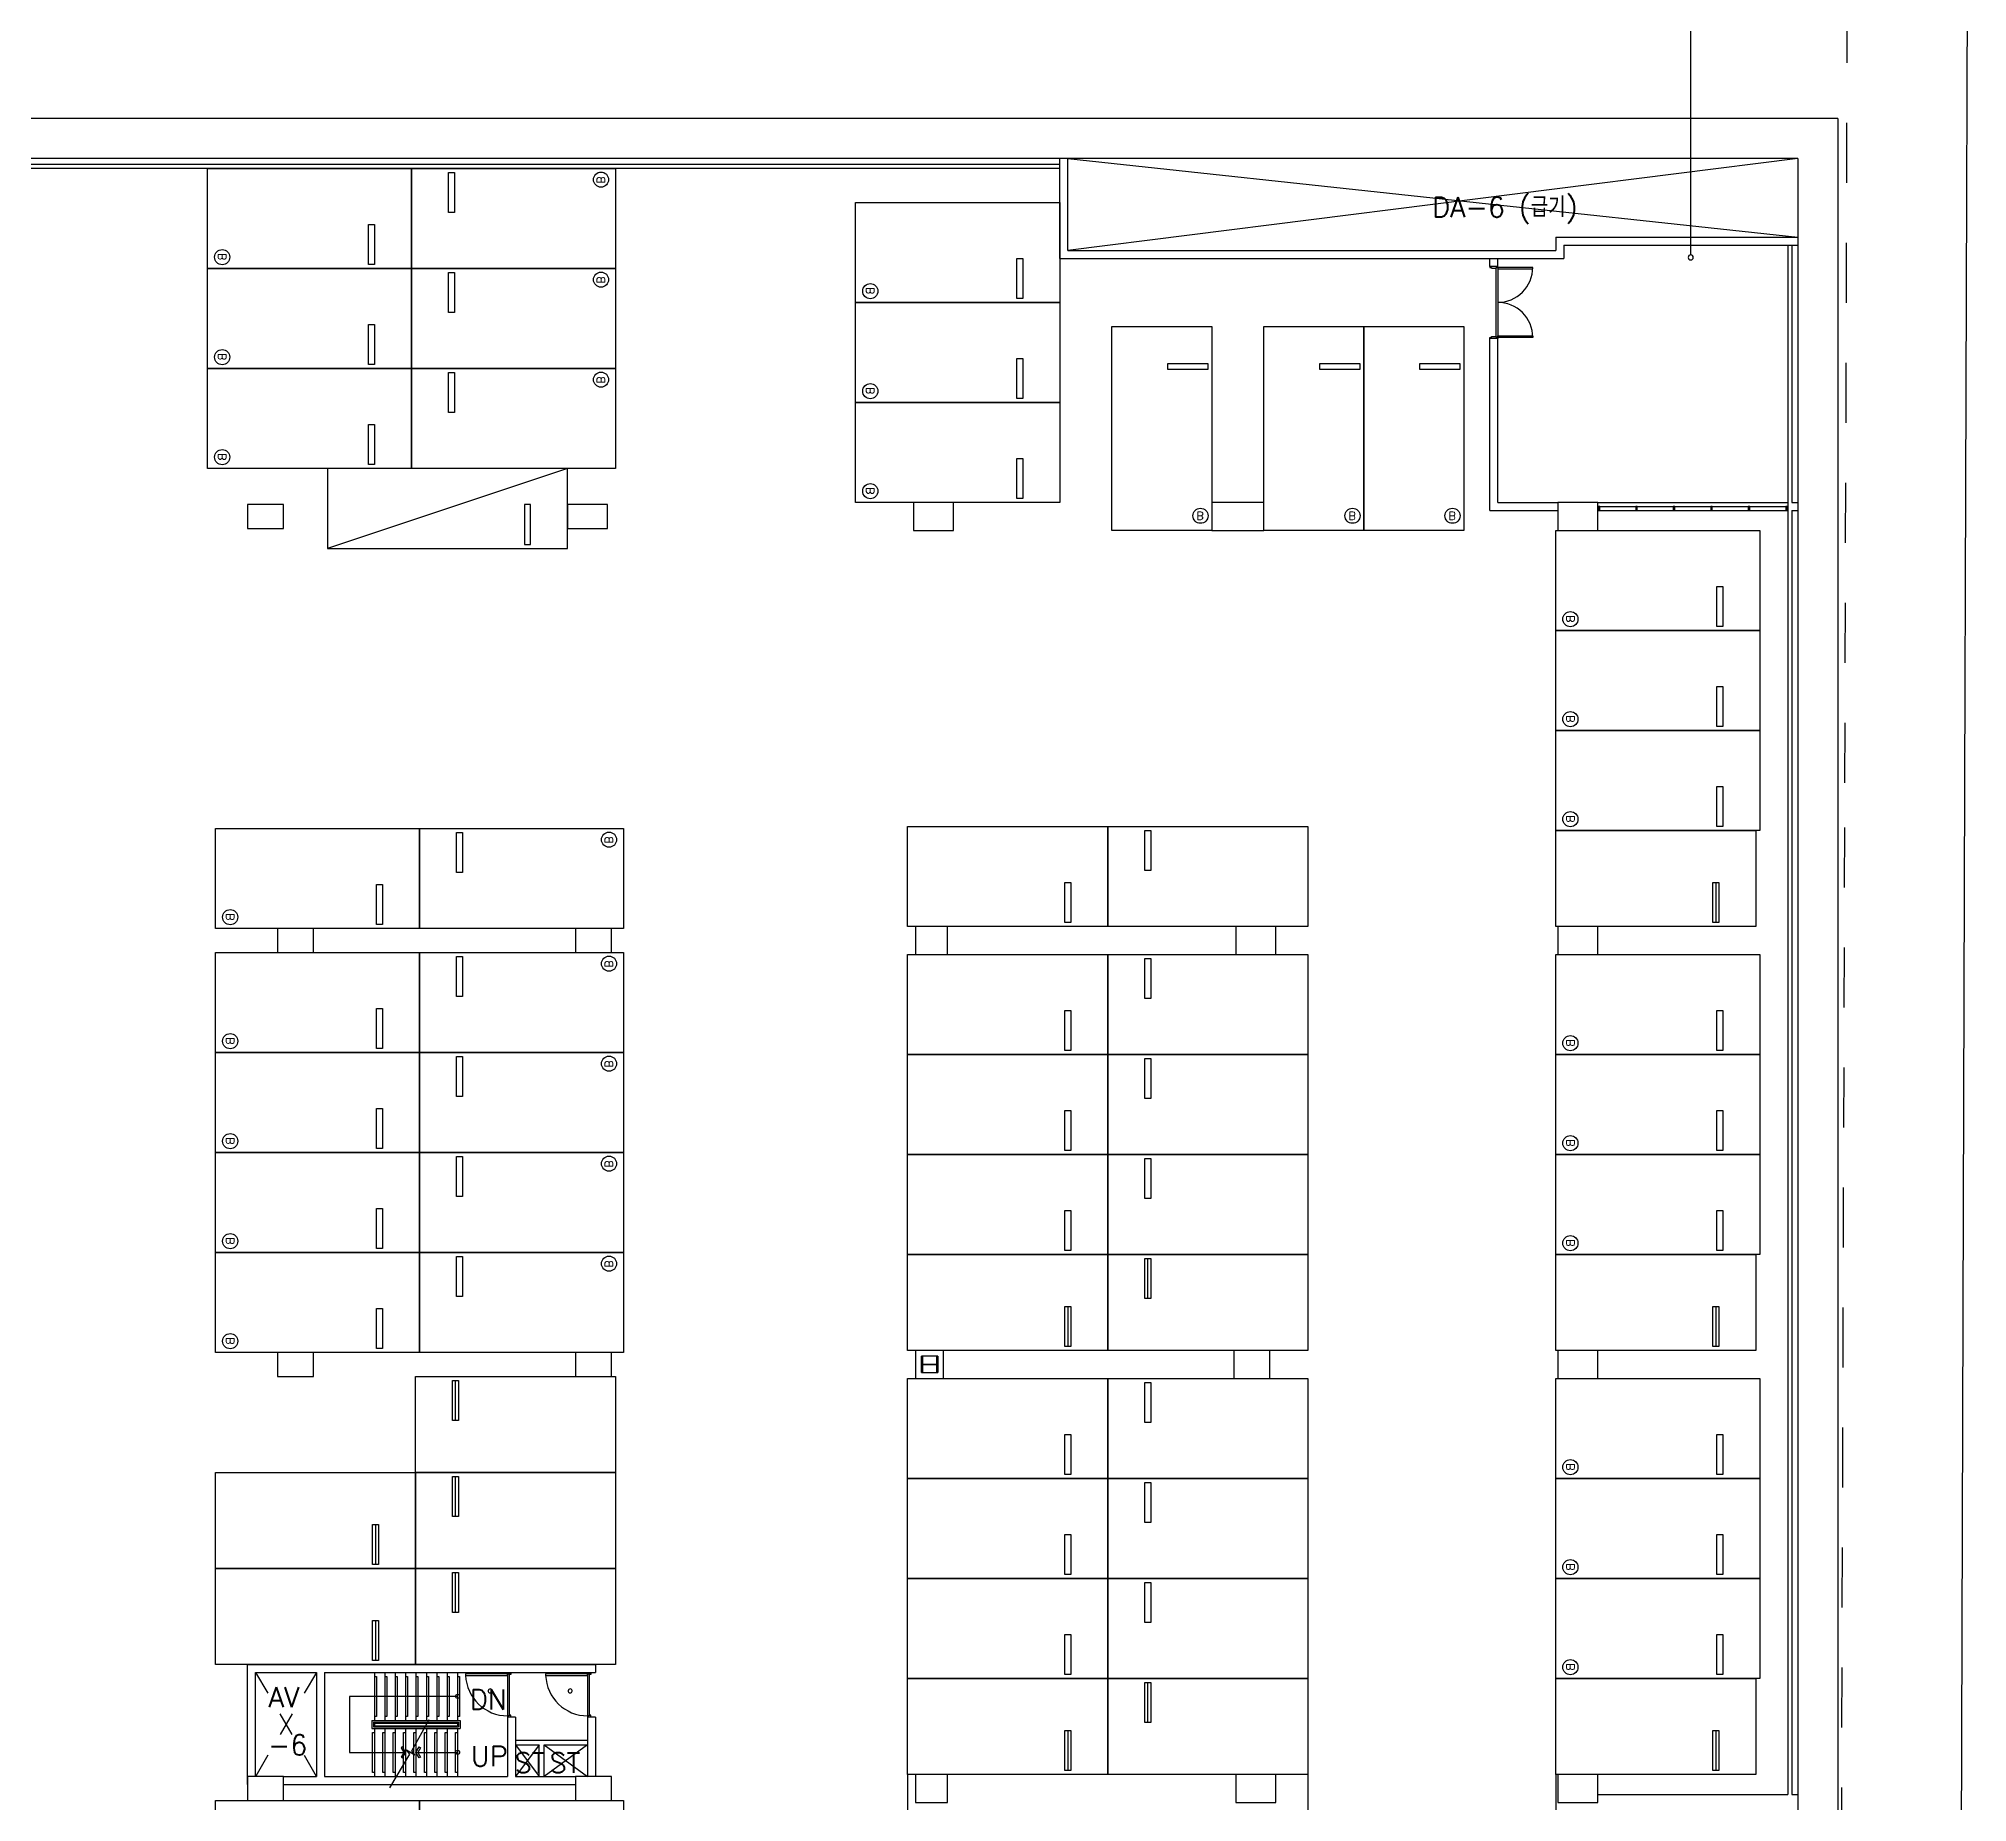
# Model space of a CAD drawing. Header units: millimetres. Extents: x -7614 to 421357, y 87385 to 341757.
# Drawn here: x 366896 to 415110, y 212777 to 256871 of the extents above; entities that cross this region are included whole.
import ezdxf
from ezdxf.enums import TextEntityAlignment as Align

# ---------------------------------------------------------------- set-up
doc = ezdxf.new("R2010")
doc.units = ezdxf.units.MM
doc.header["$LTSCALE"] = 600
doc.header["$MEASUREMENT"] = 0
doc.linetypes.add('HIDDEN', pattern=[2, 1, -1])
doc.layers.add('e-plan', color=9, linetype='CONTINUOUS')
doc.layers.add('e-room-box', color=7, linetype='CONTINUOUS')
doc.styles.add('kiahn', font='romans.shx', dxfattribs={"bigfont": 'cadhs.shx'})

msp = doc.modelspace()

# ---------------------------------------------------------------- linework, layer by layer
at = {"layer": 'e-plan', "linetype": 'HIDDEN', "ltscale": 2.5}
for p, q in [((412048, 238264), (412110, 258277)), ((411749, 142649), (412048, 238264))]:
    msp.add_line(p, q, dxfattribs=at)
at = {"layer": 'e-plan'}
for p, q in [((415048, 238255), (415110, 258277)), ((411870, 254877), (345920, 254877)), ((411870, 254877), (411870, 180477)), ((392420, 253727), (344620, 253727)), ((392420, 253627), (344620, 253627)), ((410870, 253877), (344920, 253877)), ((371120, 251127), (371120, 253627)), ((371120, 253627), (376220, 253627)), ((376220, 253627), (376220, 251127)), ((376220, 251127), (376220, 253627)), ((376220, 253627), (381320, 253627)), ((381320, 253627), (381320, 251127)), ((392420, 251377), (392420, 253877)), ((392620, 251577), (392620, 253877)), ((392620, 253877), (410870, 251907)), ((410870, 253877), (392620, 251577)), ((410870, 253877), (410870, 181477)), ((377145, 253527), (377295, 253527)), ((377145, 252527), (377145, 253527)), ((377295, 253527), (377295, 252527)), ((387320, 250277), (387320, 252777)), ((387320, 252777), (392420, 252777)), ((392420, 252777), (392420, 250277)), ((375145, 251227), (375145, 252227)), ((375145, 252227), (375295, 252227)), ((375295, 252227), (375295, 251227)), ((377295, 252527), (377145, 252527)), ((404820, 251907), (410870, 251907)), ((404820, 251907), (404820, 251577)), ((405020, 251707), (410870, 251707)), ((405020, 251707), (405020, 251377)), ((410620, 251707), (410620, 212977)), ((410720, 251707), (410720, 245277)), ((375295, 251227), (375145, 251227)), ((391345, 250377), (391345, 251377)), ((391345, 251377), (391495, 251377)), ((391495, 251377), (391495, 250377)), ((392420, 251377), (405020, 251377)), ((392620, 251577), (404820, 251577)), ((403170, 251177), (403170, 251377)), ((403370, 251177), (403370, 251377)), ((371120, 248627), (371120, 251127)), ((371120, 251127), (376220, 251127)), ((376220, 251127), (371120, 251127)), ((376220, 251127), (376220, 248627)), ((381320, 251127), (376220, 251127)), ((376220, 248627), (376220, 251127)), ((376220, 251127), (381320, 251127)), ((377145, 251027), (377295, 251027)), ((377145, 250027), (377145, 251027)), ((377295, 251027), (377295, 250027)), ((381320, 251127), (381320, 248627)), ((403370, 251177), (403170, 251177)), ((403170, 251177), (403170, 251152)), ((403370, 251177), (403170, 251177)), ((403170, 251152), (403210, 251152)), ((403210, 251152), (403210, 251132)), ((403210, 251132), (403330, 251132)), ((403330, 251132), (403330, 251152)), ((403330, 251152), (403370, 251152)), ((403330, 249422), (403330, 251132)), ((403370, 251152), (403370, 251177)), ((403370, 251152), (403370, 249402)), ((404245, 251152), (403370, 251152)), ((403370, 251152), (403370, 251112)), ((403370, 251112), (404245, 251112)), ((404245, 251112), (404245, 251152)), ((387320, 247777), (387320, 250277)), ((387320, 250277), (392420, 250277)), ((392420, 250277), (387320, 250277)), ((391495, 250377), (391345, 250377)), ((392420, 250277), (392420, 247777)), ((377295, 250027), (377145, 250027)), ((375145, 248727), (375145, 249727)), ((375145, 249727), (375295, 249727)), ((375295, 249727), (375295, 248727)), ((393720, 249677), (396220, 249677)), ((393720, 244577), (393720, 249677)), ((396220, 249677), (396220, 244577)), ((397520, 249677), (400020, 249677)), ((397520, 244577), (397520, 249677)), ((400020, 249677), (402520, 249677)), ((400020, 244577), (400020, 249677)), ((400020, 249677), (400020, 244577)), ((402520, 249677), (402520, 244577)), ((403170, 249377), (403170, 249402)), ((403170, 249402), (403210, 249402)), ((403170, 245077), (403170, 249377)), ((403370, 249377), (403170, 249377)), ((403370, 249377), (403170, 249377)), ((403210, 249402), (403210, 249422)), ((403210, 249422), (403330, 249422)), ((403330, 249422), (403330, 249402)), ((403330, 249402), (403370, 249402)), ((403370, 249402), (403370, 249442)), ((403370, 249442), (404245, 249442)), ((404245, 249402), (403370, 249402)), ((403370, 249402), (403370, 249377)), ((403370, 245277), (403370, 249377)), ((404245, 249442), (404245, 249402)), ((391345, 247877), (391345, 248877)), ((391345, 248877), (391495, 248877)), ((391495, 248877), (391495, 247877)), ((371120, 246127), (371120, 248627)), ((371120, 248627), (376220, 248627)), ((376220, 248627), (371120, 248627)), ((375295, 248727), (375145, 248727)), ((376220, 248627), (376220, 246127)), ((381320, 248627), (376220, 248627)), ((376220, 246127), (376220, 248627)), ((376220, 248627), (381320, 248627)), ((377145, 248527), (377295, 248527)), ((377145, 247527), (377145, 248527)), ((377295, 248527), (377295, 247527)), ((381320, 248627), (381320, 246127)), ((395120, 248602), (395120, 248752)), ((395120, 248752), (396120, 248752)), ((396120, 248602), (395120, 248602)), ((396120, 248752), (396120, 248602)), ((398920, 248602), (398920, 248752)), ((398920, 248752), (399920, 248752)), ((399920, 248602), (398920, 248602)), ((399920, 248752), (399920, 248602)), ((401420, 248602), (401420, 248752)), ((401420, 248752), (402420, 248752)), ((402420, 248602), (401420, 248602)), ((402420, 248752), (402420, 248602)), ((391495, 247877), (391345, 247877)), ((377295, 247527), (377145, 247527)), ((387320, 245277), (387320, 247777)), ((387320, 247777), (392420, 247777)), ((392420, 247777), (387320, 247777)), ((392420, 247777), (392420, 245277)), ((375145, 246227), (375145, 247227)), ((375145, 247227), (375295, 247227)), ((375295, 247227), (375295, 246227)), ((391345, 245377), (391345, 246377)), ((391345, 246377), (391495, 246377)), ((391495, 246377), (391495, 245377)), ((376220, 246127), (371120, 246127)), ((380120, 246127), (374120, 244127)), ((380120, 246127), (374120, 246127)), ((374120, 246127), (374120, 244127)), ((375295, 246227), (375145, 246227)), ((381320, 246127), (376220, 246127)), ((380120, 244127), (380120, 246127)), ((379195, 245227), (379045, 245227)), ((379045, 245227), (379045, 244227)), ((379195, 244227), (379195, 245227)), ((392420, 245277), (387320, 245277)), ((389770, 245277), (388770, 245277)), ((388770, 245277), (388770, 244577)), ((389770, 244577), (389770, 245277)), ((391495, 245377), (391345, 245377)), ((397520, 245277), (396220, 245277)), ((396220, 245277), (396220, 244577)), ((397520, 244577), (397520, 245277)), ((403170, 245077), (404870, 245077)), ((403370, 245277), (404870, 245277)), ((405870, 245277), (404870, 245277)), ((404870, 245277), (404870, 244577)), ((405870, 245277), (410620, 245277)), ((405870, 244577), (405870, 245277)), ((405920, 245177), (405880, 245177)), ((405880, 245177), (405880, 245077)), ((405880, 245077), (405920, 245077)), ((405900, 245177), (410590, 245177)), ((405900, 245077), (410590, 245077)), ((405920, 245077), (405920, 245177)), ((406858, 245177), (406818, 245177)), ((406818, 245177), (406818, 245077)), ((406818, 245077), (406858, 245077)), ((406858, 245077), (406858, 245177)), ((407796, 245177), (407756, 245177)), ((407756, 245177), (407756, 245077)), ((407756, 245077), (407796, 245077)), ((407796, 245077), (407796, 245177)), ((408734, 245177), (408694, 245177)), ((408694, 245177), (408694, 245077)), ((408694, 245077), (408734, 245077)), ((408734, 245077), (408734, 245177)), ((409672, 245177), (409632, 245177)), ((409632, 245177), (409632, 245077)), ((409632, 245077), (409672, 245077)), ((409672, 245077), (409672, 245177)), ((410610, 245177), (410570, 245177)), ((410570, 245177), (410570, 245077)), ((410570, 245077), (410610, 245077)), ((410610, 245077), (410610, 245177)), ((410720, 245277), (410870, 245277)), ((410720, 245077), (410720, 212977)), ((410720, 245077), (410870, 245077)), ((388770, 244577), (389770, 244577)), ((396220, 244577), (393720, 244577)), ((396220, 244577), (397520, 244577)), ((400020, 244577), (397520, 244577)), ((402520, 244577), (400020, 244577)), ((404820, 242077), (404820, 244577)), ((404820, 244577), (409920, 244577)), ((404870, 244577), (405870, 244577)), ((409920, 244577), (409920, 242077)), ((374120, 244127), (380120, 244127)), ((379045, 244227), (379195, 244227)), ((408845, 242177), (408845, 243177)), ((408845, 243177), (408995, 243177)), ((408995, 243177), (408995, 242177)), ((409920, 242077), (404820, 242077)), ((404820, 239577), (404820, 242077)), ((404820, 242077), (409920, 242077)), ((408995, 242177), (408845, 242177)), ((409920, 242077), (409920, 239577)), ((408845, 239677), (408845, 240677)), ((408845, 240677), (408995, 240677)), ((408995, 240677), (408995, 239677)), ((408995, 239677), (408845, 239677)), ((404820, 237077), (404820, 239577)), ((404820, 239577), (409920, 239577)), ((409920, 239577), (404820, 239577)), ((409920, 239577), (409920, 237077)), ((414749, 142639), (415048, 238255)), ((408845, 237177), (408845, 238177)), ((408845, 238177), (408995, 238177)), ((408995, 238177), (408995, 237177)), ((371320, 234627), (371320, 237127)), ((371320, 237127), (376420, 237127)), ((376420, 234627), (376420, 237127)), ((376420, 237127), (381520, 237127)), ((376420, 237127), (376420, 234627)), ((377345, 237027), (377495, 237027)), ((377345, 236027), (377345, 237027)), ((377495, 237027), (377495, 236027)), ((381520, 237127), (381520, 234627)), ((388620, 234677), (388620, 237177)), ((388620, 237177), (393620, 237177)), ((393620, 237177), (393620, 234677)), ((393620, 234677), (393620, 237177)), ((393620, 237177), (398620, 237177)), ((394545, 237077), (394695, 237077)), ((394545, 236077), (394545, 237077)), ((394695, 237077), (394695, 236077)), ((398620, 237177), (398620, 234677)), ((409920, 237077), (404820, 237077)), ((404820, 234677), (404820, 237077)), ((404820, 237077), (409820, 237077)), ((408995, 237177), (408845, 237177)), ((409820, 237077), (409820, 234677)), ((377495, 236027), (377345, 236027)), ((392545, 234777), (392545, 235777)), ((392545, 235777), (392695, 235777)), ((392695, 235777), (392695, 234777)), ((394695, 236077), (394545, 236077)), ((408745, 234777), (408745, 235777)), ((408745, 235777), (408895, 235777)), ((408820, 235777), (408820, 234777)), ((408895, 235777), (408895, 234777)), ((375345, 234727), (375345, 235727)), ((375345, 235727), (375495, 235727)), ((375495, 235727), (375495, 234727)), ((376420, 234627), (371320, 234627)), ((375495, 234727), (375345, 234727)), ((381520, 234627), (376420, 234627)), ((393620, 234677), (388620, 234677)), ((389620, 234677), (388820, 234677)), ((388820, 234677), (388820, 233977)), ((389620, 233977), (389620, 234677)), ((392695, 234777), (392545, 234777)), ((398620, 234677), (393620, 234677)), ((397820, 234677), (396820, 234677)), ((396820, 234677), (396820, 233977)), ((397820, 233977), (397820, 234677)), ((409820, 234677), (404820, 234677)), ((405870, 234677), (404870, 234677)), ((404870, 234677), (404870, 233977)), ((405870, 233977), (405870, 234677)), ((408895, 234777), (408745, 234777)), ((371320, 231527), (371320, 234027)), ((371320, 234027), (376420, 234027)), ((376420, 231527), (376420, 234027)), ((376420, 234027), (381520, 234027)), ((376420, 234027), (376420, 231527)), ((377345, 233927), (377495, 233927)), ((377345, 232927), (377345, 233927)), ((377495, 233927), (377495, 232927)), ((381520, 234027), (381520, 231527)), ((388620, 231477), (388620, 233977)), ((388620, 233977), (393620, 233977)), ((388820, 233977), (389620, 233977)), ((393620, 233977), (393620, 231477)), ((393620, 231477), (393620, 233977)), ((393620, 233977), (398620, 233977)), ((394545, 233877), (394695, 233877)), ((394545, 232877), (394545, 233877)), ((394695, 233877), (394695, 232877)), ((396820, 233977), (397820, 233977)), ((398620, 233977), (398620, 231477)), ((404820, 231477), (404820, 233977)), ((404820, 233977), (409920, 233977)), ((404870, 233977), (405870, 233977)), ((409920, 233977), (409920, 231477)), ((377495, 232927), (377345, 232927)), ((394695, 232877), (394545, 232877)), ((375345, 231627), (375345, 232627)), ((375345, 232627), (375495, 232627)), ((375495, 232627), (375495, 231627)), ((392545, 231577), (392545, 232577)), ((392545, 232577), (392695, 232577)), ((392695, 232577), (392695, 231577)), ((408845, 231577), (408845, 232577)), ((408845, 232577), (408995, 232577)), ((408995, 232577), (408995, 231577)), ((371320, 229027), (371320, 231527)), ((371320, 231527), (376420, 231527)), ((376420, 231527), (371320, 231527)), ((375495, 231627), (375345, 231627)), ((381520, 231527), (376420, 231527)), ((376420, 229027), (376420, 231527)), ((376420, 231527), (381520, 231527)), ((376420, 231527), (376420, 229027)), ((381520, 231527), (381520, 229027)), ((388620, 228977), (388620, 231477)), ((388620, 231477), (393620, 231477)), ((393620, 231477), (388620, 231477)), ((392695, 231577), (392545, 231577)), ((393620, 231477), (393620, 228977)), ((398620, 231477), (393620, 231477)), ((393620, 228977), (393620, 231477)), ((393620, 231477), (398620, 231477)), ((398620, 231477), (398620, 228977)), ((404820, 228977), (404820, 231477)), ((404820, 231477), (409920, 231477)), ((409920, 231477), (404820, 231477)), ((408995, 231577), (408845, 231577)), ((409920, 231477), (409920, 228977)), ((377345, 231427), (377495, 231427)), ((377345, 230427), (377345, 231427)), ((377495, 231427), (377495, 230427)), ((394545, 231377), (394695, 231377)), ((394545, 230377), (394545, 231377)), ((394695, 231377), (394695, 230377)), ((375345, 229127), (375345, 230127)), ((375345, 230127), (375495, 230127)), ((375495, 230127), (375495, 229127)), ((377495, 230427), (377345, 230427)), ((392545, 229077), (392545, 230077)), ((392545, 230077), (392695, 230077)), ((392695, 230077), (392695, 229077)), ((394695, 230377), (394545, 230377)), ((408845, 229077), (408845, 230077)), ((408845, 230077), (408995, 230077)), ((408995, 230077), (408995, 229077)), ((376420, 229027), (371320, 229027)), ((371320, 226527), (371320, 229027)), ((371320, 229027), (376420, 229027)), ((375495, 229127), (375345, 229127)), ((381520, 229027), (376420, 229027)), ((376420, 226527), (376420, 229027)), ((376420, 229027), (381520, 229027)), ((376420, 229027), (376420, 226527)), ((381520, 229027), (381520, 226527)), ((392695, 229077), (392545, 229077)), ((408995, 229077), (408845, 229077)), ((377345, 228927), (377495, 228927)), ((377345, 227927), (377345, 228927)), ((377495, 228927), (377495, 227927)), ((388620, 226477), (388620, 228977)), ((388620, 228977), (393620, 228977)), ((393620, 228977), (388620, 228977)), ((393620, 228977), (393620, 226477)), ((398620, 228977), (393620, 228977)), ((393620, 226477), (393620, 228977)), ((393620, 228977), (398620, 228977)), ((394545, 228877), (394695, 228877)), ((394545, 227877), (394545, 228877)), ((394695, 228877), (394695, 227877)), ((398620, 228977), (398620, 226477)), ((409920, 228977), (404820, 228977)), ((404820, 226477), (404820, 228977)), ((404820, 228977), (409920, 228977)), ((409920, 228977), (409920, 226477)), ((375345, 226627), (375345, 227627)), ((375345, 227627), (375495, 227627)), ((375495, 227627), (375495, 226627)), ((377495, 227927), (377345, 227927)), ((392545, 226577), (392545, 227577)), ((392545, 227577), (392695, 227577)), ((392695, 227577), (392695, 226577)), ((394695, 227877), (394545, 227877)), ((408845, 226577), (408845, 227577)), ((408845, 227577), (408995, 227577)), ((408995, 227577), (408995, 226577)), ((375495, 226627), (375345, 226627)), ((376420, 226527), (371320, 226527)), ((371320, 224027), (371320, 226527)), ((371320, 226527), (376420, 226527)), ((381520, 226527), (376420, 226527)), ((376420, 224027), (376420, 226527)), ((376420, 226527), (381520, 226527)), ((376420, 226527), (376420, 224027)), ((377345, 226427), (377495, 226427)), ((377345, 225427), (377345, 226427)), ((377495, 226427), (377495, 225427)), ((381520, 226527), (381520, 224027)), ((393620, 226477), (388620, 226477)), ((388620, 224077), (388620, 226477)), ((388620, 226477), (393620, 226477)), ((392695, 226577), (392545, 226577)), ((393620, 224077), (393620, 226477)), ((393620, 226477), (398620, 226477)), ((393620, 226477), (393620, 224077)), ((398620, 226477), (393620, 226477)), ((394545, 226377), (394695, 226377)), ((394545, 225377), (394545, 226377)), ((394620, 225377), (394620, 226377)), ((394695, 226377), (394695, 225377)), ((398620, 226477), (398620, 224077)), ((409920, 226477), (404820, 226477)), ((404820, 224077), (404820, 226477)), ((404820, 226477), (409820, 226477)), ((408995, 226577), (408845, 226577)), ((409820, 226477), (409820, 224077)), ((377495, 225427), (377345, 225427)), ((392545, 224177), (392545, 225177)), ((392545, 225177), (392695, 225177)), ((392620, 225177), (392620, 224177)), ((392695, 225177), (392695, 224177)), ((394695, 225377), (394545, 225377)), ((408745, 224177), (408745, 225177)), ((408745, 225177), (408895, 225177)), ((408820, 225177), (408820, 224177)), ((408895, 225177), (408895, 224177)), ((375345, 224127), (375345, 225127)), ((375345, 225127), (375495, 225127)), ((375495, 225127), (375495, 224127)), ((376420, 224027), (371320, 224027)), ((375495, 224127), (375345, 224127)), ((381520, 224027), (376420, 224027)), ((393620, 224077), (388620, 224077)), ((389520, 224077), (388820, 224077)), ((388820, 224077), (388820, 223377)), ((388963, 223524), (388963, 223929)), ((388963, 223929), (388991, 223929)), ((388963, 223929), (388963, 223524)), ((389377, 223929), (388963, 223929)), ((388991, 223929), (388991, 223750)), ((389005, 223736), (389335, 223736)), ((389335, 223718), (389005, 223718)), ((389349, 223750), (389349, 223929)), ((389349, 223929), (389377, 223929)), ((389377, 223929), (389377, 223726)), ((389377, 223524), (389377, 223929)), ((389377, 223726), (389377, 223524)), ((389520, 223377), (389520, 224077)), ((392695, 224177), (392545, 224177)), ((398620, 224077), (393620, 224077)), ((397670, 224077), (396770, 224077)), ((396770, 224077), (396770, 223377)), ((397670, 223377), (397670, 224077)), ((409820, 224077), (404820, 224077)), ((405870, 224077), (404870, 224077)), ((404870, 224077), (404870, 223377)), ((405870, 223377), (405870, 224077)), ((408895, 224177), (408745, 224177)), ((376320, 221027), (376320, 223427)), ((376320, 223427), (381320, 223427)), ((377245, 223327), (377395, 223327)), ((377245, 222327), (377245, 223327)), ((377320, 222327), (377320, 223327)), ((377395, 223327), (377395, 222327)), ((381320, 223427), (381320, 221027)), ((388620, 220877), (388620, 223377)), ((388620, 223377), (393620, 223377)), ((388820, 223377), (389520, 223377)), ((388991, 223524), (388963, 223524)), ((388963, 223524), (389377, 223524)), ((388991, 223704), (388991, 223524)), ((389349, 223524), (389349, 223704)), ((389377, 223524), (389349, 223524)), ((393620, 223377), (393620, 220877)), ((393620, 220877), (393620, 223377)), ((393620, 223377), (398620, 223377)), ((394545, 223277), (394695, 223277)), ((394545, 222277), (394545, 223277)), ((394695, 223277), (394695, 222277)), ((396770, 223377), (397670, 223377)), ((398620, 223377), (398620, 220877)), ((404820, 220877), (404820, 223377)), ((404820, 223377), (409920, 223377)), ((404870, 223377), (405870, 223377)), ((409920, 223377), (409920, 220877)), ((377395, 222327), (377245, 222327)), ((394695, 222277), (394545, 222277)), ((392545, 220977), (392545, 221977)), ((392545, 221977), (392695, 221977)), ((392695, 221977), (392695, 220977)), ((408845, 220977), (408845, 221977)), ((408845, 221977), (408995, 221977)), ((408995, 221977), (408995, 220977)), ((371320, 218627), (371320, 221027)), ((371320, 221027), (376320, 221027)), ((381320, 221027), (376320, 221027)), ((376320, 221027), (376320, 218627)), ((376320, 218627), (376320, 221027)), ((376320, 221027), (381320, 221027)), ((377245, 220927), (377395, 220927)), ((377245, 219927), (377245, 220927)), ((377320, 219927), (377320, 220927)), ((377395, 220927), (377395, 219927)), ((381320, 221027), (381320, 218627)), ((388620, 218377), (388620, 220877)), ((388620, 220877), (393620, 220877)), ((393620, 220877), (388620, 220877)), ((392695, 220977), (392545, 220977)), ((393620, 220877), (393620, 218377)), ((398620, 220877), (393620, 220877)), ((393620, 218377), (393620, 220877)), ((393620, 220877), (398620, 220877)), ((398620, 220877), (398620, 218377)), ((404820, 218377), (404820, 220877)), ((404820, 220877), (409920, 220877)), ((409920, 220877), (404820, 220877)), ((408995, 220977), (408845, 220977)), ((409920, 220877), (409920, 218377)), ((394545, 220777), (394695, 220777)), ((394545, 219777), (394545, 220777)), ((394695, 220777), (394695, 219777)), ((377395, 219927), (377245, 219927)), ((375245, 218727), (375245, 219727)), ((375245, 219727), (375395, 219727)), ((375320, 219727), (375320, 218727)), ((375395, 219727), (375395, 218727)), ((392545, 218477), (392545, 219477)), ((392545, 219477), (392695, 219477)), ((392695, 219477), (392695, 218477)), ((394695, 219777), (394545, 219777)), ((408845, 218477), (408845, 219477)), ((408845, 219477), (408995, 219477)), ((408995, 219477), (408995, 218477)), ((371320, 216227), (371320, 218627)), ((371320, 218627), (376320, 218627)), ((376320, 218627), (371320, 218627)), ((375395, 218727), (375245, 218727)), ((376320, 218627), (376320, 216227)), ((381320, 218627), (376320, 218627)), ((376320, 216227), (376320, 218627)), ((376320, 218627), (381320, 218627)), ((377245, 218527), (377395, 218527)), ((377245, 217527), (377245, 218527)), ((377320, 217527), (377320, 218527)), ((377395, 218527), (377395, 217527)), ((381320, 218627), (381320, 216227)), ((392695, 218477), (392545, 218477)), ((408995, 218477), (408845, 218477)), ((388620, 215877), (388620, 218377)), ((388620, 218377), (393620, 218377)), ((393620, 218377), (388620, 218377)), ((393620, 218377), (393620, 215877)), ((398620, 218377), (393620, 218377)), ((393620, 215877), (393620, 218377)), ((393620, 218377), (398620, 218377)), ((394545, 218277), (394695, 218277)), ((394545, 217277), (394545, 218277)), ((394695, 218277), (394695, 217277)), ((398620, 218377), (398620, 215877)), ((409920, 218377), (404820, 218377)), ((404820, 215877), (404820, 218377)), ((404820, 218377), (409920, 218377)), ((409920, 218377), (409920, 215877)), ((377395, 217527), (377245, 217527)), ((375245, 216327), (375245, 217327)), ((375245, 217327), (375395, 217327)), ((375320, 217327), (375320, 216327)), ((375395, 217327), (375395, 216327)), ((392545, 215977), (392545, 216977)), ((392545, 216977), (392695, 216977)), ((392695, 216977), (392695, 215977)), ((394695, 217277), (394545, 217277)), ((408845, 215977), (408845, 216977)), ((408845, 216977), (408995, 216977)), ((408995, 216977), (408995, 215977)), ((376320, 216227), (371320, 216227)), ((372120, 216227), (380820, 216227)), ((372320, 216027), (373840, 216027)), ((373840, 216027), (373840, 213427)), ((374040, 216027), (374040, 213427)), ((374040, 216027), (380820, 216027)), ((375395, 216327), (375245, 216327)), ((375290, 216027), (375290, 214827)), ((375550, 216027), (375550, 214827)), ((375810, 216027), (375810, 214827)), ((376070, 216027), (376070, 214827)), ((381320, 216227), (376320, 216227)), ((376330, 216027), (376330, 214827)), ((376590, 216027), (376590, 214827)), ((376850, 216027), (376850, 214827)), ((377110, 216027), (377110, 214827)), ((377370, 216027), (377370, 214827)), ((378620, 216017), (378700, 216017)), ((378620, 215992), (378620, 216017)), ((378700, 216017), (378700, 215972)), ((380620, 216017), (380700, 216017)), ((380620, 215992), (380620, 216017)), ((380700, 216017), (380700, 215972)), ((380820, 216227), (380820, 216027)), ((375290, 215927), (375340, 215927)), ((375340, 215927), (375340, 214927)), ((375550, 215927), (375600, 215927)), ((375600, 215927), (375600, 214927)), ((375810, 215927), (375860, 215927)), ((375860, 215927), (375860, 214927)), ((376070, 215927), (376120, 215927)), ((376120, 215927), (376120, 214927)), ((376330, 215927), (376380, 215927)), ((376380, 215927), (376380, 214927)), ((376590, 215927), (376640, 215927)), ((376640, 215927), (376640, 214927)), ((376850, 215927), (376900, 215927)), ((376900, 215927), (376900, 214927)), ((377110, 215927), (377160, 215927)), ((377160, 215927), (377160, 214927)), ((377370, 215927), (377420, 215927)), ((377420, 215927), (377420, 214927)), ((378620, 215992), (377571, 215992)), ((377571, 215992), (377571, 215952)), ((377571, 215952), (378620, 215952)), ((378620, 215992), (378620, 214942)), ((378620, 215952), (378620, 215992)), ((378660, 215992), (378620, 215992)), ((378660, 215972), (378660, 215992)), ((378660, 215972), (378660, 214962)), ((378700, 215972), (378660, 215972)), ((380620, 215992), (379571, 215992)), ((379571, 215992), (379571, 215952)), ((379571, 215952), (380620, 215952)), ((380620, 215992), (380620, 214942)), ((380620, 215952), (380620, 215992)), ((380660, 215992), (380620, 215992)), ((380660, 215972), (380660, 215992)), ((380660, 215972), (380660, 214962)), ((380700, 215972), (380660, 215972)), ((393620, 215877), (388620, 215877)), ((388620, 213477), (388620, 215877)), ((388620, 215877), (393620, 215877)), ((392695, 215977), (392545, 215977)), ((393620, 213477), (393620, 215877)), ((393620, 215877), (398620, 215877)), ((393620, 215877), (393620, 213477)), ((398620, 215877), (393620, 215877)), ((394545, 215777), (394695, 215777)), ((394545, 214777), (394545, 215777)), ((394620, 214777), (394620, 215777)), ((394695, 215777), (394695, 214777)), ((398620, 215877), (398620, 213477)), ((409920, 215877), (404820, 215877)), ((404820, 213477), (404820, 215877)), ((404820, 215877), (409820, 215877)), ((408995, 215977), (408845, 215977)), ((409820, 215877), (409820, 213477)), ((377370, 215427), (374665, 215427)), ((374665, 215427), (374665, 214027)), ((375225, 214827), (375225, 214627)), ((375225, 214827), (377435, 214827)), ((375225, 214627), (377435, 214627)), ((375265, 214787), (375265, 214667)), ((375265, 214787), (377395, 214787)), ((375265, 214667), (377395, 214667)), ((375340, 214927), (375290, 214927)), ((375290, 214762), (375290, 214692)), ((375290, 214762), (377370, 214762)), ((375290, 214692), (377370, 214692)), ((375290, 214627), (375290, 213427)), ((375600, 214927), (375550, 214927)), ((375550, 214787), (375550, 214762)), ((375550, 214692), (375550, 214667)), ((375550, 214627), (375550, 213427)), ((375860, 214927), (375810, 214927)), ((375810, 214787), (375810, 214762)), ((375810, 214692), (375810, 214667)), ((375810, 214627), (375810, 213427)), ((376120, 214927), (376070, 214927)), ((376070, 214787), (376070, 214762)), ((376070, 214692), (376070, 214667)), ((376070, 214627), (376070, 213427)), ((376230, 214070), (376663, 214853)), ((376380, 214927), (376330, 214927)), ((376330, 214787), (376330, 214762)), ((376330, 214692), (376330, 214667)), ((376330, 214627), (376330, 213427)), ((376640, 214927), (376590, 214927)), ((376590, 214787), (376590, 214762)), ((376590, 214692), (376590, 214667)), ((376590, 214627), (376590, 213427)), ((376900, 214927), (376850, 214927)), ((376850, 214787), (376850, 214762)), ((376850, 214692), (376850, 214667)), ((376850, 214627), (376850, 213427)), ((377160, 214927), (377110, 214927)), ((377110, 214787), (377110, 214762)), ((377110, 214692), (377110, 214667)), ((377110, 214627), (377110, 213427)), ((377420, 214927), (377370, 214927)), ((377370, 214762), (377370, 214692)), ((377370, 214627), (377370, 213427)), ((377395, 214787), (377395, 214667)), ((377435, 214827), (377435, 214627)), ((378660, 214942), (378620, 214942)), ((378620, 214942), (378620, 214917)), ((378620, 214917), (378700, 214917)), ((378620, 214907), (378620, 213427)), ((378820, 214907), (378620, 214907)), ((378700, 214962), (378660, 214962)), ((378660, 214962), (378660, 214942)), ((378700, 214917), (378700, 214962)), ((378820, 214907), (378820, 213427)), ((380660, 214942), (380620, 214942)), ((380620, 214942), (380620, 214917)), ((380620, 214917), (380700, 214917)), ((380620, 214907), (380620, 213427)), ((380820, 214907), (380620, 214907)), ((380700, 214962), (380660, 214962)), ((380660, 214962), (380660, 214942)), ((380700, 214917), (380700, 214962)), ((380820, 214907), (380820, 213427)), ((392545, 213577), (392545, 214577)), ((392545, 214577), (392695, 214577)), ((392620, 214577), (392620, 213577)), ((392695, 214577), (392695, 213577)), ((394695, 214777), (394545, 214777)), ((408745, 213577), (408745, 214577)), ((408745, 214577), (408895, 214577)), ((408820, 214577), (408820, 213577)), ((408895, 214577), (408895, 213577)), ((375240, 213527), (375240, 214527)), ((375240, 214527), (375290, 214527)), ((375500, 213527), (375500, 214527)), ((375500, 214527), (375550, 214527)), ((375760, 213527), (375760, 214527)), ((375760, 214527), (375810, 214527)), ((375993, 214166), (375960, 214143)), ((375960, 214143), (376026, 214027)), ((376070, 214027), (375993, 214166)), ((376020, 213527), (376020, 214527)), ((376020, 214527), (376070, 214527)), ((376180, 213983), (376097, 214089)), ((376097, 214089), (376304, 213964)), ((376280, 213527), (376280, 214527)), ((376280, 214527), (376330, 214527)), ((376330, 214027), (376408, 214166)), ((376441, 214143), (376375, 214027)), ((376408, 214166), (376441, 214143)), ((376540, 213527), (376540, 214527)), ((376540, 214527), (376590, 214527)), ((376800, 213527), (376800, 214527)), ((376800, 214527), (376850, 214527)), ((377060, 213527), (377060, 214527)), ((377060, 214527), (377110, 214527)), ((377320, 213527), (377320, 214527)), ((377320, 214527), (377370, 214527)), ((378820, 214337), (380620, 214337)), ((378820, 214217), (379410, 214217)), ((378820, 214217), (379410, 213427)), ((379410, 214217), (378820, 213427)), ((379410, 213427), (379410, 214217)), ((379530, 213427), (379530, 214217)), ((379530, 214217), (380620, 214217)), ((379530, 214217), (380620, 213427)), ((380620, 214217), (379530, 213427)), ((374665, 214027), (376070, 214027)), ((375673, 213142), (376180, 213983)), ((376026, 214027), (375960, 213911)), ((375960, 213911), (375993, 213891)), ((375993, 213891), (376070, 214027)), ((376304, 213964), (376230, 214070)), ((376408, 213891), (376330, 214027)), ((376330, 214027), (377370, 214027)), ((376375, 214027), (376441, 213911)), ((376441, 213911), (376408, 213891)), ((373020, 213427), (373840, 213427)), ((373020, 213227), (380320, 213227)), ((374040, 213427), (378620, 213427)), ((375290, 213527), (375240, 213527)), ((375550, 213527), (375500, 213527)), ((375810, 213527), (375760, 213527)), ((376070, 213527), (376020, 213527)), ((376330, 213527), (376280, 213527)), ((376590, 213527), (376540, 213527)), ((376850, 213527), (376800, 213527)), ((377110, 213527), (377060, 213527)), ((377370, 213527), (377320, 213527)), ((378820, 213427), (380320, 213427)), ((388620, 213477), (388620, 212227)), ((393620, 213477), (388620, 213477)), ((389620, 213477), (388820, 213477)), ((388820, 213477), (388820, 212777)), ((389620, 212777), (389620, 213477)), ((392695, 213577), (392545, 213577)), ((398620, 213477), (393620, 213477)), ((397820, 213477), (396820, 213477)), ((396820, 213477), (396820, 212777)), ((397820, 212777), (397820, 213477)), ((398620, 213477), (398620, 211477)), ((404820, 213477), (404820, 211477)), ((409820, 213477), (404820, 213477)), ((405870, 213477), (404870, 213477)), ((404870, 213477), (404870, 212777)), ((405870, 212777), (405870, 213477)), ((408895, 213577), (408745, 213577)), ((371320, 210327), (371320, 212827)), ((371320, 212827), (376420, 212827)), ((376420, 210327), (376420, 212827)), ((376420, 212827), (381520, 212827)), ((376420, 212827), (376420, 210327)), ((381520, 212827), (381520, 210327)), ((388820, 212777), (389620, 212777)), ((396820, 212777), (397820, 212777)), ((404870, 212777), (405870, 212777)), ((405870, 212977), (410620, 212977)), ((410720, 212977), (410870, 212977))]:
    msp.add_line(p, q, dxfattribs=at)
at = {"layer": 'e-plan', "ltscale": 0.5}
for p, q in [((373020, 245227), (372120, 245227)), ((372120, 245227), (372120, 244627)), ((373020, 244627), (373020, 245227)), ((381120, 245227), (380120, 245227)), ((380120, 245227), (380120, 244627)), ((381120, 244627), (381120, 245227)), ((372120, 244627), (373020, 244627)), ((380120, 244627), (381120, 244627)), ((373770, 234627), (372870, 234627)), ((372870, 234627), (372870, 234027)), ((373770, 234027), (373770, 234627)), ((381220, 234627), (380320, 234627)), ((380320, 234627), (380320, 234027)), ((381220, 234027), (381220, 234627)), ((372870, 234027), (373770, 234027)), ((380320, 234027), (381220, 234027)), ((373770, 224027), (372870, 224027)), ((372870, 224027), (372870, 223427)), ((373770, 223427), (373770, 224027)), ((381220, 224027), (380320, 224027)), ((380320, 224027), (380320, 223427)), ((381220, 223427), (381220, 224027)), ((372870, 223427), (373770, 223427)), ((380320, 223427), (381220, 223427)), ((372120, 213227), (372120, 216227)), ((372320, 213427), (372320, 216027)), ((373020, 213427), (372120, 213427)), ((372120, 213427), (372120, 212827)), ((373020, 212827), (373020, 213427)), ((381220, 213427), (380320, 213427)), ((380320, 213427), (380320, 212827)), ((381220, 212827), (381220, 213427)), ((372120, 212827), (373020, 212827)), ((380320, 212827), (381220, 212827))]:
    msp.add_line(p, q, dxfattribs=at)
at = {"layer": 'e-plan', "linetype": 'HIDDEN'}
for p, q in [((372320, 216027), (373840, 213427)), ((373840, 216027), (372320, 213427))]:
    msp.add_line(p, q, dxfattribs=at)
at = {"layer": 'e-plan'}
for centre, radius in [((380955, 253345), 189), ((371486, 251408), 189), ((380955, 250845), 189), ((387686, 250558), 189), ((371486, 248908), 189), ((380955, 248345), 189), ((387686, 248058), 189), ((371486, 246408), 189), ((387686, 245558), 189), ((395939, 244942), 189), ((399739, 244942), 189), ((402239, 244942), 189), ((405186, 242358), 189), ((405186, 239858), 189), ((405186, 237358), 189), ((381155, 236845), 189), ((371686, 234908), 189), ((381155, 233745), 189), ((371686, 231808), 189), ((405186, 231758), 189), ((381155, 231245), 189), ((371686, 229308), 189), ((405186, 229258), 189), ((381155, 228745), 189), ((371686, 226808), 189), ((405186, 226758), 189), ((381155, 226245), 189), ((371686, 224308), 189), ((405186, 221158), 189), ((405186, 218658), 189), ((405186, 216158), 189), ((377370, 215427), 50), ((377370, 214027), 50)]:
    msp.add_circle(centre, radius, dxfattribs=at)
for centre, radius, start, end in [((403370, 251152), 875, 269.9999, 0), ((403370, 249402), 875, 360, 90.0001), ((389005, 223750), 14, 180, 270), ((389005, 223704), 14, 90, 180), ((389335, 223750), 14, 270, 0), ((389335, 223704), 14, 0, 90), ((378620, 215992), 1050, 182.1937, 270), ((378184, 215563), 50, 60, 240), ((378184, 215563), 50, 240, 60), ((380620, 215992), 1050, 182.1937, 270), ((380184, 215563), 50, 60, 240), ((380184, 215563), 50, 240, 60)]:
    msp.add_arc(centre, radius, start, end, dxfattribs=at)
msp.add_point((389170, 223727), dxfattribs=at)
at = {"layer": 'e-room-box'}
msp.add_line((408194, 251464), (408194, 262265), dxfattribs=at)
for start, end in [(90, 270), (270, 90)]:
    msp.add_arc((408194, 251401), 62.5, start, end, dxfattribs=at)

# ---------------------------------------------------------------- texts
at = {"layer": 'e-plan', "style": 'kiahn', "text_generation_flag": 4}
for rotation, p in [(90, (380854, 253246)), (270, (371587, 251507)), (90, (380854, 250746)), (270, (387787, 250657)), (270, (371587, 249007)), (90, (380854, 248246)), (270, (387787, 248157)), (270, (371587, 246507)), (270, (387787, 245657)), (270, (405287, 242457)), (270, (405287, 239957)), (270, (405287, 237457)), (90, (381054, 236746)), (270, (371787, 235007)), (90, (381054, 233646)), (270, (371787, 231907)), (270, (405287, 231857)), (90, (381054, 231146)), (270, (371787, 229407)), (270, (405287, 229357)), (90, (381054, 228646)), (270, (371787, 226907)), (270, (405287, 226857)), (90, (381054, 226146)), (270, (371787, 224407)), (270, (405287, 221257)), (270, (405287, 218757)), (270, (405287, 216257))]:
    msp.add_text('B', height=200, rotation=rotation, dxfattribs=at).set_placement(p)
at = {"layer": 'e-plan', "style": 'kiahn'}
for s, p in [('DA-6 (급기)', (405367, 252409)), ('DN', (378597, 215103)), ('UP', (378622, 213683)), ('ST', (379565, 213519)), ('ST', (380437, 213519))]:
    msp.add_text(s, height=500, dxfattribs=at).set_placement(p, align=Align.RIGHT)
at = {"layer": 'e-plan', "style": 'kiahn', "text_generation_flag": 4}
for p in [(395840, 245043), (399640, 245043), (402140, 245043)]:
    msp.add_text('B', height=200, dxfattribs=at).set_placement(p)
at = {"layer": 'e-plan', "style": 'kiahn'}
for s, p in [('AV', (373028, 215411)), ('-6', (373123, 214213))]:
    msp.add_text(s, height=500, dxfattribs=at).set_placement(p, align=Align.MIDDLE_CENTER)

doc.saveas('drawing.dxf')
